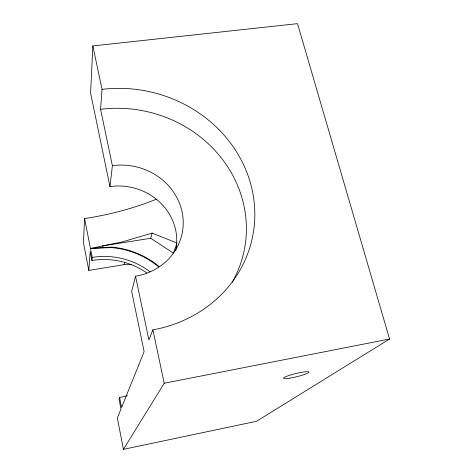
<?xml version="1.0" encoding="UTF-8"?>
<svg xmlns="http://www.w3.org/2000/svg" width="473" height="473" viewBox="0 0 473 473"><rect width="100%" height="100%" fill="white"/><g stroke="black" fill="none" stroke-linecap="round" stroke-linejoin="round"><path stroke-width="0.71" d="M156.108 199.293A144.833 61.585 -10.1 0 1 84.59 218.561L83.437 242.655L88.818 270.438L124.139 264.626L131.506 264.726M127.361 395.546A73.705 71.246 3 0 1 119.604 397.515L119.025 399.117L120.97 409.068L117.369 417.99L123.435 449.35L256.502 421.295L389.563 339.023L297.505 23.65L92.844 45.928L90.591 93.045L109.955 186.604A56.866 53.023 11 0 1 175.796 250.3M88.818 270.438L90.195 251.506L91.951 260.487A72.883 70.512 2.6 0 1 146.843 272.968M109.955 186.604L112.385 165.674L100.572 109.293L102.026 89.344L92.844 45.928M91.951 260.487L92.205 257.418L84.59 218.561M90.426 248.39L102.895 247.905L102.659 245.907L122.04 241.975L152.135 233.088L177.056 243.051M124.139 264.626L124.57 262.485M112.385 165.674A60.337 55.82 11.8 0 1 182.111 212.01A60.337 55.82 11.8 0 1 135.532 276.214L131.665 291.469L144.123 351.658L121.561 407.59L119.604 397.515M158.893 266.417A83.922 81.114 3 0 0 111.711 247.107L91.212 248.313L102.659 245.907L150.727 238.268L152.135 233.088M176.565 244.387L173.378 253.096L150.727 238.268M102.026 89.344A131.985 121.401 12.1 0 1 252.346 190.761A131.985 121.401 12.1 0 1 152.915 329.858L148.871 339.886L135.532 276.214M123.435 449.35L164.208 383.254L152.915 329.858M164.208 383.254L389.563 339.023M102.895 247.905L111.64 247.61A83.768 80.984 2.9 0 1 158.739 266.884M92.205 257.418A73.705 71.246 3 0 1 150.089 271.804M100.572 109.293A125.836 116.518 11.6 0 1 222.499 159.442A125.836 116.518 11.6 0 1 232.278 282.168M289.612 378.152A13.055 1.644 -13.6 0 0 308.934 372.15A13.055 1.644 -13.6 0 0 290.191 375.089A13.055 1.644 -13.6 0 0 289.612 378.152"/></g></svg>
